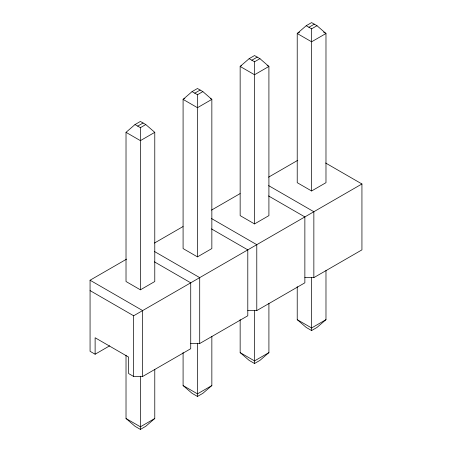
<?xml version="1.0" encoding="UTF-8"?>
<svg xmlns="http://www.w3.org/2000/svg" width="452" height="452" viewBox="0 0 452 452"><rect width="100%" height="100%" fill="white"/><g stroke="black" fill="none" stroke-linecap="round" stroke-linejoin="round"><path stroke-width="0.68" d="M126.018 132.34L135.007 124.56L140.397 121.447L145.787 124.56L154.776 132.34L154.776 281.517L140.397 289.822L126.018 281.517L126.018 132.34L140.397 140.645L154.776 132.34M192.072 91.609L183.088 99.395L183.088 248.572L197.467 256.872L211.847 248.572L211.847 99.395L202.858 91.609L197.467 88.496L192.072 91.609L197.467 94.722L202.858 91.609M249.142 58.664L240.153 66.444L240.153 215.621L254.532 223.926L268.912 215.621L268.912 66.444L259.928 58.664L254.532 55.551L249.142 58.664L254.532 61.777L259.928 58.664M306.213 25.713L297.224 33.499L297.224 182.676L311.603 190.976L325.982 182.676L325.982 33.499L316.993 25.713L311.603 22.6L306.213 25.713L311.603 28.826L316.993 25.713M154.776 369.295L154.776 418.501L145.787 426.287L140.397 429.4L135.007 426.287L126.018 418.501L126.018 355.238M211.847 336.344L211.847 385.556L202.858 393.336L197.467 396.449L192.072 393.336L183.088 385.556L183.088 352.515M268.912 303.399L268.912 352.605L259.928 360.391L254.532 363.504L249.142 360.391L240.153 352.605L240.153 319.57M325.982 270.449L325.982 319.66L316.993 327.44L311.603 330.553L306.213 327.44L297.224 319.66L297.224 286.619M184.885 98.355L183.088 99.395L197.467 107.695L211.847 99.395L210.649 98.7M241.351 65.755L240.153 66.444L254.532 74.749L268.912 66.444L267.115 65.404M299.619 32.115L297.224 33.499L311.603 41.799L325.982 33.499L323.587 32.115M137.702 126.114L143.092 123M194.767 93.168L200.163 90.055M251.837 60.218L257.233 57.105M308.908 27.273L314.298 24.159M135.007 124.56L140.397 127.673L145.787 124.56M109.695 345.814L95.123 354.227L90.067 351.311L90.067 280.223L126.588 259.137M154.443 243.057L183.049 226.542M211.508 210.107L240.114 193.592M268.578 177.161L297.795 160.296M90.067 290.602L133.656 315.767L361.933 183.97L361.933 249.871L313.852 277.63L304.863 277.63M95.123 354.227L95.123 337.751L128.6 357.08L128.6 373.555L133.656 376.476L142.646 376.476L190.727 348.712L190.727 282.816L154.403 261.844M190.727 343.526L199.711 343.526L247.792 315.767L247.792 249.866L211.468 228.898M247.792 310.575L256.781 310.575L304.863 282.816L304.863 216.92L268.539 195.948M154.776 418.501L140.397 426.807L126.018 418.501M211.847 385.556L197.467 393.856L183.088 385.556M268.912 352.605L254.532 360.911L240.153 352.605M325.982 319.66L311.603 327.96L297.224 319.66M325.609 163.002L361.933 183.97M268.612 185.614L313.852 211.734L313.852 277.63M211.542 218.559L256.781 244.679L256.781 310.575M154.471 251.51L199.711 277.63L199.711 343.526M90.067 280.223L142.646 310.575L142.646 376.476M311.603 28.826L311.603 190.976M311.603 277.347L311.603 330.553M254.532 61.777L254.532 223.926M254.532 310.292L254.532 363.504M197.467 94.722L197.467 256.872M197.467 343.243L197.467 396.449M140.397 127.673L140.397 289.822M140.397 376.188L140.397 429.4M133.656 315.767L133.656 376.476"/></g></svg>
